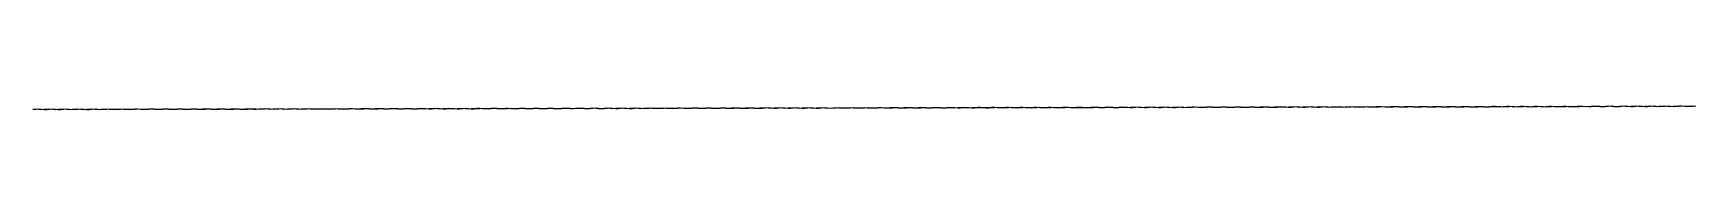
# Model space of a CAD drawing. Header units: millimetres. Extents: x -3.81 to 3.37, y -2.03 to 3.33.
# Drawn here: x 2.719 to 3.301, y -2.023 to -2.022 of the extents above; entities that cross this region are included whole.
import ezdxf

# ---------------------------------------------------------------- set-up
doc = ezdxf.new("R2010")
doc.units = ezdxf.units.MM

msp = doc.modelspace()

# ---------------------------------------------------------------- linework, layer by layer
at = {"color": 1}
msp.add_lwpolyline([(3.3006063, -2.0219434), (3.29966214, -2.02202654), (3.29866853, -2.02207571), (3.29767978, -2.02210002), (3.29669086, -2.02198255), (3.29569884, -2.02194415), (3.29471172, -2.02203466), (3.29372141, -2.02208351), (3.29273917, -2.02212161), (3.29175183, -2.0220029), (3.29075805, -2.02194464), (3.2897678, -2.02203289), (3.28878076, -2.0220859), (3.28779529, -2.02212721), (3.28680307, -2.0220197), (3.28581258, -2.02195778), (3.28482557, -2.02204937), (3.28383691, -2.02210139), (3.28284814, -2.02214536), (3.28185754, -2.02204141), (3.28087029, -2.02196329), (3.27988331, -2.02205841), (3.27889451, -2.02210555), (3.27790262, -2.02214857), (3.2769153, -2.0220496), (3.27592803, -2.02197001), (3.27493614, -2.02206853), (3.27394741, -2.02212502), (3.27296035, -2.02216444), (3.27197305, -2.02206473), (3.27098082, -2.02197689), (3.26999222, -2.022071), (3.26900677, -2.02213583), (3.26801812, -2.02217119), (3.26702745, -2.02207539), (3.26603855, -2.02198438), (3.26504995, -2.02208309), (3.26406291, -2.02214738), (3.26307249, -2.0221844), (3.26109628, -2.02199747), (3.26010609, -2.02209973), (3.25911896, -2.02216487), (3.25812699, -2.02220098), (3.25713972, -2.02211231), (3.25615243, -2.02201485), (3.25516051, -2.02211908), (3.25417508, -2.02218774), (3.25318957, -2.02221479), (3.25220069, -2.02213081), (3.25121008, -2.0220257), (3.2502182, -2.02212151), (3.24922798, -2.02219574), (3.24824411, -2.02223051), (3.2472535, -2.02215074), (3.24626458, -2.02204489), (3.24527754, -2.02211992), (3.24428731, -2.02219391), (3.24330016, -2.02224611), (3.24230961, -2.02217117), (3.24132071, -2.02206289), (3.24033206, -2.02212116), (3.2393417, -2.02219608), (3.23835304, -2.02225427), (3.23736577, -2.02218496), (3.23637846, -2.02207702), (3.23538649, -2.02212661), (3.23439457, -2.02219894), (3.23341075, -2.02225813), (3.23242353, -2.02220515), (3.23143287, -2.02209711), (3.23043936, -2.02213001), (3.22945393, -2.02220816), (3.22846528, -2.02226326), (3.22747959, -2.02222458), (3.22648737, -2.02211507), (3.22549707, -2.02213329), (3.22451167, -2.02221507), (3.22352131, -2.02227002), (3.22253411, -2.02225405), (3.22154516, -2.02214121), (3.2205548, -2.02213606), (3.21956289, -2.02222049), (3.21857414, -2.02226817), (3.21759184, -2.02227197), (3.21660452, -2.02215832), (3.21560922, -2.02213603), (3.21461897, -2.02222099), (3.2136335, -2.02227291), (3.21264961, -2.02229522), (3.21165897, -2.0221769), (3.21066526, -2.02213398), (3.20967828, -2.02222419), (3.20868962, -2.02227623), (3.2077024, -2.02230974), (3.20671186, -2.02218957), (3.20572299, -2.02213023), (3.2047376, -2.02221688), (3.20374884, -2.02226167), (3.20275366, -2.02230473), (3.20176796, -2.02219301), (3.2007775, -2.02212679), (3.19978881, -2.02221507), (3.19880167, -2.02226692), (3.19781462, -2.02230908), (3.1968257, -2.02220185), (3.19583355, -2.02214162), (3.1948417, -2.02223006), (3.19385787, -2.02227766), (3.19287077, -2.02232561), (3.19187855, -2.02222282), (3.19088642, -2.02214077), (3.18990101, -2.0222314), (3.18891396, -2.02228793), (3.18792519, -2.02232646), (3.186933, -2.0222314), (3.18594574, -2.02214513), (3.18495876, -2.02224345), (3.1839684, -2.02229778), (3.1829829, -2.02234477), (3.18199236, -2.02223962), (3.18100028, -2.02216081), (3.1800148, -2.02225137), (3.17902607, -2.02231361), (3.17803902, -2.02235566), (3.17705011, -2.02225313), (3.17605952, -2.02216455), (3.17506925, -2.02226052), (3.17309836, -2.02236276), (3.17210776, -2.0222646), (3.17111557, -2.02216614), (3.17012699, -2.02225886), (3.16914157, -2.02233156), (3.16814954, -2.02236512), (3.16716061, -2.02227967), (3.16617173, -2.02218166), (3.16518154, -2.02228389), (3.16419604, -2.02235853), (3.16320566, -2.02239246), (3.16221839, -2.02230318), (3.16122949, -2.02220348), (3.16023913, -2.02227909), (3.15924889, -2.02235254), (3.15826181, -2.02239829), (3.15727455, -2.02232296), (3.15628389, -2.02221545), (3.15529199, -2.02227396), (3.15430499, -2.02235111), (3.15331954, -2.02240161), (3.15232899, -2.02233686), (3.15134003, -2.02222793), (3.15034973, -2.022276), (3.14936272, -2.0223547), (3.14837559, -2.0224147), (3.14738346, -2.02235591), (3.14639776, -2.02224793), (3.14540586, -2.02228164), (3.14441712, -2.02236528), (3.14342686, -2.02242355), (3.14244284, -2.02237703), (3.14145392, -2.02226952), (3.14046187, -2.02229272), (3.13947161, -2.02237652), (3.13848618, -2.02242787), (3.13750221, -2.02240019), (3.13650833, -2.02228767), (3.13551634, -2.02229153), (3.13453096, -2.02237833), (3.13354392, -2.02243556), (3.13255506, -2.02242384), (3.13156284, -2.02230965), (3.13057249, -2.02230222), (3.12958549, -2.0223878), (3.12859669, -2.02243598), (3.12760797, -2.02244686), (3.12662383, -2.02233069), (3.12563022, -2.02229986), (3.12464309, -2.02239231), (3.12364957, -2.02243854), (3.12266731, -2.02246983), (3.12167998, -2.02235186), (3.12068464, -2.02230292), (3.11969601, -2.02239687), (3.11871053, -2.02244436), (3.11772346, -2.02248443), (3.11673443, -2.02236912), (3.11573908, -2.02230705), (3.11475694, -2.02240679), (3.11376826, -2.02244787), (3.11277785, -2.02248945), (3.11178888, -2.0223772), (3.11079844, -2.02231241), (3.10981146, -2.022412), (3.10882425, -2.02245069), (3.10783237, -2.02249911), (3.10684503, -2.02238643), (3.10585618, -2.02231974), (3.10486586, -2.02242085), (3.10388039, -2.02246289), (3.10289169, -2.02250563), (3.10190118, -2.0224018), (3.10091222, -2.02233083), (3.09992196, -2.02243143), (3.0989349, -2.02247394), (3.09794783, -2.02251741), (3.09695723, -2.02241871), (3.09596349, -2.0223323), (3.09498131, -2.02243645), (3.09399264, -2.02248347), (3.09300228, -2.02253356), (3.09201168, -2.02242972), (3.09102444, -2.02235273), (3.09003745, -2.02244714), (3.08904865, -2.02249429), (3.08805997, -2.02253467), (3.08706945, -2.02244389), (3.08509187, -2.02244575), (3.08410478, -2.02250232), (3.08311768, -2.02254108), (3.08212719, -2.02245246), (3.08113654, -2.02235353), (3.08014476, -2.02245893), (3.07916092, -2.02252715), (3.07817223, -2.02255993), (3.07718161, -2.02247575), (3.07619105, -2.02237122), (3.07520407, -2.02246081), (3.07421383, -2.02253253), (3.07322505, -2.0225682), (3.07224097, -2.02249297), (3.07125042, -2.0223886), (3.07025859, -2.02246483), (3.06927147, -2.02253596), (3.06828276, -2.02258171), (3.06729709, -2.0225114), (3.06630817, -2.02240231), (3.06531457, -2.02245834), (3.0643259, -2.02253264), (3.06333726, -2.02258847), (3.06235324, -2.02252553), (3.06135936, -2.02241556), (3.06036909, -2.02246263), (3.05938205, -2.02253654), (3.05839339, -2.02259218), (3.05740926, -2.02254612), (3.05641711, -2.02242992), (3.05542518, -2.02246054), (3.05443656, -2.02253851), (3.0534462, -2.02259079), (3.0524638, -2.02256226), (3.05147324, -2.02245001), (3.05048451, -2.02245926), (3.04949259, -2.02253878), (3.0485055, -2.02259071), (3.04751993, -2.02258323), (3.04653099, -2.02246615), (3.04553895, -2.02246826), (3.04455029, -2.02254549), (3.04356321, -2.02259839), (3.0425793, -2.02261096), (3.04158541, -2.02248608), (3.04059176, -2.02245899), (3.0396064, -2.02255291), (3.03861774, -2.02260793), (3.03763214, -2.02262684), (3.03664156, -2.02250794), (3.03565113, -2.02247088), (3.03466573, -2.02255723), (3.03367372, -2.02260557), (3.03268504, -2.02264121), (3.03169929, -2.02252454), (3.03070564, -2.02247173), (3.02971852, -2.02256553), (3.02872821, -2.02260959), (3.02774275, -2.02265059), (3.02675704, -2.02254088), (3.02576326, -2.02248459), (3.02477466, -2.02257886), (3.02378918, -2.02262183), (3.02280372, -2.0226673), (3.02180828, -2.02255622), (3.02081938, -2.02248424), (3.01983237, -2.02258121), (3.01884531, -2.02262584), (3.01785333, -2.02267083), (3.01686434, -2.02256653), (3.01587709, -2.02248826), (3.0148885, -2.02258766), (3.0138997, -2.02263241), (3.01290938, -2.02267527), (3.01192209, -2.02257309), (3.01093161, -2.0224937), (3.0099445, -2.022595), (3.00895258, -2.02264276), (3.00796875, -2.02268936), (3.00697823, -2.02258603), (3.00598764, -2.02249965), (3.00499899, -2.02260485), (3.00401356, -2.02265967), (3.00302327, -2.02269399), (3.00203428, -2.02259881), (3.00104049, -2.0225066), (3.00005675, -2.02261179), (2.99906968, -2.02265928), (2.99807926, -2.02269871), (2.99610145, -2.02251413), (2.99511288, -2.02261847), (2.99412253, -2.02267933), (2.99313219, -2.02271308), (2.9921481, -2.02262572), (2.9911608, -2.02252246), (2.99016248, -2.02261732), (2.98918018, -2.02267987), (2.98819151, -2.02271396), (2.98720424, -2.02263658), (2.98621041, -2.02252923), (2.98522016, -2.02261755), (2.98423471, -2.02268126), (2.98325086, -2.02272546), (2.98226028, -2.02264538), (2.98126647, -2.02254109), (2.98028109, -2.02262449), (2.97929084, -2.02268412), (2.97830203, -2.02273064), (2.97731475, -2.02266427), (2.97632585, -2.02255668), (2.9753356, -2.02262048), (2.97434683, -2.02268945), (2.97335814, -2.02274354), (2.97237413, -2.02268435), (2.9713836, -2.0225734), (2.97038997, -2.0226143), (2.96940291, -2.02269049), (2.96841427, -2.02274431), (2.96742867, -2.02270331), (2.96643962, -2.02259244), (2.9654445, -2.02262299), (2.96445585, -2.02269918), (2.96347201, -2.02275138), (2.9624863, -2.02272513), (2.96149413, -2.02261496), (2.96050221, -2.02262739), (2.95951681, -2.02271122), (2.95852805, -2.02275949), (2.957536, -2.02275152), (2.95655191, -2.02263682), (2.95555993, -2.02262391), (2.95457119, -2.0227118), (2.95358089, -2.02276482), (2.95259538, -2.02277202), (2.95161127, -2.02265949), (2.95061432, -2.02262901), (2.94962729, -2.0227213), (2.94863864, -2.02277382), (2.94765476, -2.02280268), (2.94666408, -2.02268011), (2.9456688, -2.02263503), (2.94468344, -2.02272895), (2.94369958, -2.02277095), (2.94270759, -2.02280929), (2.94171697, -2.02269001), (2.94072654, -2.0226358), (2.93974117, -2.02273424), (2.93875236, -2.02277481), (2.93776048, -2.02282019), (2.93677152, -2.02270692), (2.93578589, -2.02264514), (2.93479557, -2.02274389), (2.93380525, -2.02279019), (2.93281658, -2.02282671), (2.93183087, -2.02271688), (2.93083867, -2.02265005), (2.92985006, -2.02275506), (2.92886301, -2.02280166), (2.92787754, -2.02283976), (2.92688532, -2.02273314), (2.92589638, -2.02266121), (2.92491103, -2.02276312), (2.92392237, -2.02281602), (2.92293034, -2.02285583), (2.92194142, -2.02274658), (2.92095092, -2.0226677), (2.91996717, -2.02277517), (2.91897676, -2.02282394), (2.91798483, -2.02286035), (2.91700075, -2.02275898), (2.91600865, -2.02266712), (2.91501834, -2.02277896), (2.9140313, -2.02283634), (2.9130474, -2.02286775), (2.9120569, -2.02277512), (2.91106143, -2.02267411), (2.91007442, -2.02277537), (2.90810032, -2.02287421), (2.90711453, -2.02277805), (2.90611752, -2.02268102), (2.90513217, -2.02278251), (2.90414354, -2.02285472), (2.90315311, -2.02288726), (2.9021674, -2.02280115), (2.9011769, -2.02269917), (2.90018991, -2.02279135), (2.89919955, -2.02286468), (2.89820922, -2.02290113), (2.89722518, -2.02282563), (2.89623787, -2.02271642), (2.89524433, -2.02279092), (2.89425563, -2.02286333), (2.89326697, -2.02290904), (2.89228453, -2.02283752), (2.89129066, -2.02272802), (2.89029881, -2.02279181), (2.88931498, -2.0228695), (2.88832471, -2.02291781), (2.88733577, -2.02285769), (2.88634838, -2.0227481), (2.88535491, -2.02279324), (2.88437272, -2.02287618), (2.8833791, -2.02292152), (2.88239345, -2.02287437), (2.88140294, -2.02276548), (2.88041263, -2.02279246), (2.87942393, -2.02287997), (2.87843202, -2.02292805), (2.87745123, -2.02289685), (2.8764607, -2.02278633), (2.87547184, -2.02279848), (2.87448002, -2.02288522), (2.87348972, -2.02293102), (2.87250898, -2.02291558), (2.87151671, -2.02280433), (2.87052149, -2.02279134), (2.86953611, -2.02288116), (2.86854904, -2.02292363), (2.8675618, -2.02293829), (2.86657286, -2.02282175), (2.86557923, -2.02279447), (2.86459225, -2.0228895), (2.86360508, -2.02293008), (2.86261631, -2.02295965), (2.86162898, -2.02283457), (2.86063695, -2.02279099), (2.85964663, -2.02288889), (2.85865791, -2.02292831), (2.85767244, -2.02295957), (2.85668191, -2.02284512), (2.85569135, -2.02279987), (2.85470274, -2.02290607), (2.85371406, -2.02294012), (2.8527318, -2.02297316), (2.85173952, -2.02285751), (2.85074908, -2.02280072), (2.84975887, -2.02290545), (2.848775, -2.02294073), (2.84778301, -2.02298012), (2.84679401, -2.02286786), (2.84580517, -2.02280037), (2.84481659, -2.0229017), (2.84382941, -2.02295904), (2.8428375, -2.02298456), (2.84185178, -2.02288327), (2.84086292, -2.02281075), (2.83987261, -2.02292055), (2.8388823, -2.02297226), (2.83789523, -2.02300186), (2.83690953, -2.02289674), (2.8359157, -2.02281547), (2.83492874, -2.02292731), (2.83394005, -2.02297241), (2.83295457, -2.02301082), (2.83196554, -2.02291439), (2.8309718, -2.02282791), (2.82998806, -2.02293545), (2.8289978, -2.02298893), (2.82800738, -2.02302758), (2.82702169, -2.02293459), (2.82602795, -2.02283455), (2.82504259, -2.0229414), (2.82405219, -2.02299604), (2.82306025, -2.02303253), (2.82207781, -2.0229434), (2.82009696, -2.02293696), (2.81910834, -2.02301454), (2.81812284, -2.02304577), (2.81713234, -2.02295429), (2.81614329, -2.02284721), (2.81515148, -2.0229426), (2.81416445, -2.02301971), (2.81318058, -2.02305866), (2.81218836, -2.02297657), (2.81119622, -2.02286521), (2.8102076, -2.02295364), (2.80922222, -2.02302342), (2.80823176, -2.02306547), (2.80724446, -2.02298739), (2.80625556, -2.02288274), (2.80526531, -2.02294634), (2.80427496, -2.02302566), (2.80328629, -2.02307447), (2.80230383, -2.02300472), (2.8013133, -2.02289401), (2.8003181, -2.02295275), (2.79933104, -2.02302581), (2.79834239, -2.02307856), (2.79735838, -2.02302199), (2.7963661, -2.02290808), (2.79537583, -2.02295441), (2.79438879, -2.02302948), (2.79340013, -2.02308497), (2.79241601, -2.02304578), (2.79142382, -2.02292955), (2.79043353, -2.02295421), (2.78944652, -2.02303415), (2.78845611, -2.02307944), (2.78747053, -2.02305254), (2.78648158, -2.0229404), (2.78548964, -2.02294664), (2.78450254, -2.02303306), (2.78351219, -2.02307662), (2.78252826, -2.02306737), (2.78153933, -2.02295148), (2.78054402, -2.02294904), (2.77955538, -2.02303824), (2.77856833, -2.0230806), (2.77758763, -2.02309181), (2.77659218, -2.0229728), (2.7755985, -2.02294881), (2.77461635, -2.02304855), (2.77362607, -2.02308998), (2.77263884, -2.0231141), (2.77164829, -2.02299621), (2.77065787, -2.02296224), (2.7696725, -2.02306299), (2.76867889, -2.02309427), (2.76769173, -2.0231304), (2.76670282, -2.02301656), (2.76571399, -2.02296595), (2.7647269, -2.02307539), (2.76373657, -2.02311168), (2.76274949, -2.02314052), (2.76176216, -2.0230249), (2.7607684, -2.02296124), (2.75977976, -2.02307107), (2.7587943, -2.02310658), (2.75780562, -2.02314461), (2.75681659, -2.02302946), (2.75582128, -2.02296541), (2.7548391, -2.02306793), (2.75385203, -2.02310828), (2.7528616, -2.02314426), (2.75187265, -2.02303633), (2.7508822, -2.02296849), (2.74989844, -2.02307384), (2.74890483, -2.02312531), (2.74791771, -2.02315952), (2.74693042, -2.02305919), (2.74593994, -2.02297899), (2.74494963, -2.02308508), (2.74396253, -2.02313222), (2.74297546, -2.02316812), (2.74198978, -2.02307514), (2.74099434, -2.02298626), (2.74000573, -2.02309346), (2.73901709, -2.02315045), (2.7380316, -2.02318068), (2.73704096, -2.02308244), (2.73605041, -2.02298463), (2.73506345, -2.02308125), (2.73407481, -2.023145), (2.73209705, -2.02308738), (2.73110495, -2.02298861), (2.73011957, -2.02308345), (2.72912921, -2.02316072), (2.7281421, -2.02319922), (2.72715482, -2.0231026), (2.72616431, -2.02300591), (2.72517557, -2.02309276), (2.72418374, -2.02316949), (2.72319986, -2.02321084), (2.72221419, -2.02312526), (2.72122192, -2.02301517), (2.72022684, -2.02309357), (2.71923823, -2.02317092)], dxfattribs=at)
at = {"color": 0}
msp.add_lwpolyline([(3.29962373, -2.0219091), (3.29867625, -2.02199637), (3.29768598, -2.02204485), (3.29669717, -2.02208858), (3.2957082, -2.02197202), (3.29471937, -2.02191331), (3.29373398, -2.02200292), (3.29274199, -2.02205859), (3.29175005, -2.02209633), (3.29076757, -2.02198652), (3.28977549, -2.02191071), (3.28878515, -2.02200106), (3.2877965, -2.02205688), (3.2868078, -2.02209802), (3.28582531, -2.02199882), (3.28482989, -2.02192568), (3.28383966, -2.02202117), (3.28285423, -2.0220759), (3.28186712, -2.02211484), (3.2808765, -2.02201094), (3.27988599, -2.02193328), (3.27890062, -2.02202795), (3.27791197, -2.02208318), (3.27691995, -2.02212723), (3.27593262, -2.02203271), (3.27494374, -2.02193859), (3.27395515, -2.02203686), (3.27296477, -2.02209619), (3.27197449, -2.0221395), (3.27098878, -2.02204977), (3.26999666, -2.02194959), (3.26901116, -2.02204862), (3.26802087, -2.02211093), (3.26703221, -2.02215215), (3.26604814, -2.02206354), (3.26505428, -2.02196232), (3.26406726, -2.02206375), (3.26209155, -2.02215896), (3.26110255, -2.02207987), (3.26011038, -2.02197853), (3.25912183, -2.02208274), (3.2581348, -2.02214933), (3.25714597, -2.02218178), (3.25615706, -2.02210183), (3.25516815, -2.02199295), (3.25417954, -2.02207704), (3.25318757, -2.02214808), (3.25219886, -2.02219247), (3.25121323, -2.02212283), (3.25022747, -2.0220085), (3.24923555, -2.02209032), (3.24824367, -2.02216047), (3.24725823, -2.02221022), (3.2462726, -2.02214567), (3.24528193, -2.0220324), (3.24428842, -2.0220915), (3.24329982, -2.02216891), (3.24231117, -2.02222759), (3.24132701, -2.02216606), (3.24033643, -2.02205181), (3.23934616, -2.02208747), (3.23835753, -2.02216187), (3.23736554, -2.02221966), (3.2363799, -2.0221796), (3.2353942, -2.02206852), (3.23440388, -2.02208664), (3.23341193, -2.02216823), (3.23242323, -2.02222265), (3.23143768, -2.02220075), (3.23044874, -2.02208608), (3.22945827, -2.02209049), (3.22846641, -2.02217297), (3.22747937, -2.02222658), (3.22649706, -2.02223016), (3.22550798, -2.02211067), (3.22451436, -2.02209569), (3.22352578, -2.02218654), (3.22253872, -2.02223378), (3.22154987, -2.02225229), (3.2205625, -2.0221329), (3.21957371, -2.02209853), (3.21858351, -2.02218954), (3.21758989, -2.02223516), (3.21660437, -2.02226966), (3.21562188, -2.02215331), (3.21462823, -2.02210327), (3.21363629, -2.02219517), (3.21264598, -2.02224288), (3.21165567, -2.02227838), (3.21067481, -2.02216999), (3.20968582, -2.02210213), (3.20869398, -2.02219801), (3.20770534, -2.02225236), (3.20671665, -2.02228419), (3.20573081, -2.02217596), (3.20473547, -2.0220929), (3.20375011, -2.02218957), (3.20276466, -2.02223967), (3.20177264, -2.02228217), (3.20078372, -2.02217916), (3.19979643, -2.02209817), (3.19880623, -2.02219041), (3.19781743, -2.02224128), (3.19682872, -2.02228323), (3.19584143, -2.02218389), (3.19485417, -2.02210757), (3.19386223, -2.02219974), (3.19287037, -2.02225715), (3.19188649, -2.02229932), (3.19089757, -2.02219574), (3.18990696, -2.02211571), (3.18891832, -2.02220695), (3.18792968, -2.02226161), (3.18694423, -2.02231054), (3.18595198, -2.02221345), (3.18496305, -2.02212454), (3.18397609, -2.02222107), (3.18298583, -2.02227901), (3.18199381, -2.02231772), (3.18100809, -2.02222889), (3.18002081, -2.02213156), (3.17903222, -2.02222588), (3.17804345, -2.02229163), (3.17705152, -2.02233242), (3.17606747, -2.02224733), (3.17408504, -2.02223228), (3.17309799, -2.02230899), (3.17210926, -2.02233526), (3.17112521, -2.02225774), (3.17013134, -2.02214999), (3.16913949, -2.02223895), (3.16815088, -2.0223108), (3.167167, -2.02234409), (3.1661764, -2.02227183), (3.16518744, -2.02216326), (3.16419722, -2.02223639), (3.16321022, -2.02231688), (3.16221981, -2.02236158), (3.16123252, -2.02229538), (3.16024682, -2.02218178), (3.15925657, -2.02224212), (3.15826301, -2.02232444), (3.15727431, -2.02237659), (3.15629029, -2.02231247), (3.15530297, -2.02220425), (3.15431095, -2.0222418), (3.15331908, -2.02232319), (3.15233045, -2.0223794), (3.15134805, -2.02233335), (3.15035738, -2.02221795), (3.14936381, -2.0222387), (3.14837843, -2.02232256), (3.14738978, -2.02238212), (3.14640246, -2.02234999), (3.1454167, -2.0222374), (3.14442317, -2.0222471), (3.14343457, -2.02233378), (3.14244096, -2.0223869), (3.14145857, -2.02237002), (3.14047126, -2.02225461), (3.13948091, -2.02225354), (3.13848897, -2.02234362), (3.13750026, -2.02239283), (3.13651315, -2.02239986), (3.13553225, -2.02228332), (3.13453691, -2.02226322), (3.13354345, -2.02234925), (3.1325564, -2.02239594), (3.13157413, -2.02242325), (3.13058185, -2.02230537), (3.12958977, -2.02225591), (3.12860281, -2.02235425), (3.12761575, -2.02240176), (3.12662371, -2.02243332), (3.12563638, -2.02231575), (3.12464752, -2.02226018), (3.12366215, -2.02236091), (3.12266693, -2.02241067), (3.12167663, -2.02244451), (3.12069251, -2.02233598), (3.11970526, -2.02226958), (3.11871333, -2.02236813), (3.11772302, -2.02241491), (3.11673596, -2.02245562), (3.11575186, -2.02234859), (3.11475804, -2.02227379), (3.11376786, -2.02237611), (3.11278076, -2.02241833), (3.1117953, -2.02246132), (3.11080625, -2.02235252), (3.10981573, -2.02227852), (3.10882717, -2.02237926), (3.1078369, -2.02242611), (3.10684808, -2.02246586), (3.10585914, -2.02236842), (3.10487509, -2.02228499), (3.1038849, -2.02238125), (3.10289289, -2.02243124), (3.10190097, -2.02247837), (3.10092012, -2.02238188), (3.09993283, -2.02229389), (3.09893609, -2.02239665), (3.09795061, -2.02245146), (3.09696194, -2.02248839), (3.09597626, -2.0223965), (3.09498563, -2.02230439), (3.0939938, -2.02240749), (3.09300837, -2.02245963), (3.0920197, -2.02250494), (3.09102911, -2.02241708), (3.09004012, -2.02231643), (3.08904996, -2.02242331), (3.08806293, -2.02249048), (3.08608358, -2.02243989), (3.08509949, -2.02232997), (3.0841093, -2.02242781), (3.08311731, -2.02248819), (3.08212858, -2.0225194), (3.08114132, -2.022441), (3.08015561, -2.02233204), (3.07916205, -2.02241571), (3.07816857, -2.02248895), (3.07718634, -2.02253553), (3.07619908, -2.02245712), (3.07521163, -2.02234797), (3.07421814, -2.02242052), (3.07322793, -2.02249674), (3.07224248, -2.02254787), (3.07125511, -2.02248245), (3.07026453, -2.02236963), (3.06927588, -2.02241931), (3.06828565, -2.02249282), (3.06729366, -2.02254968), (3.06630961, -2.02250136), (3.06532229, -2.02238209), (3.06433039, -2.02241458), (3.06334165, -2.02249609), (3.06234974, -2.02255206), (3.06136898, -2.02251432), (3.06038165, -2.02239883), (3.05938639, -2.02242461), (3.05839612, -2.02249851), (3.0574107, -2.02255339), (3.05642513, -2.02253404), (3.05543606, -2.02241663), (3.05443926, -2.02242167), (3.05345549, -2.02250706), (3.05246521, -2.02255539), (3.05147955, -2.02255867), (3.05049058, -2.02244002), (3.04950021, -2.02242126), (3.04851321, -2.02250874), (3.04752281, -2.02255464), (3.04653567, -2.02258013), (3.04554835, -2.02245858), (3.04455634, -2.02242549), (3.04356599, -2.02251059), (3.04257411, -2.02255838), (3.04159022, -2.02259236), (3.0406061, -2.02247672), (3.03961072, -2.02242591), (3.03861887, -2.02251854), (3.03763344, -2.02256624), (3.03664472, -2.022608), (3.03565731, -2.02249742), (3.03466524, -2.02243003), (3.03367662, -2.02252373), (3.03268957, -2.0225746), (3.03170075, -2.02261323), (3.03071019, -2.0225044), (3.02972617, -2.02244066), (3.02873598, -2.02253604), (3.02774557, -2.02258046), (3.02675524, -2.02262017), (3.02577117, -2.02252195), (3.02477908, -2.02244328), (3.02378877, -2.02254522), (3.02280006, -2.02259277), (3.02181301, -2.02263418), (3.02082731, -2.02253476), (3.01983348, -2.02245215), (3.01884486, -2.02254995), (3.01785947, -2.02260422), (3.01687235, -2.02264231), (3.01588175, -2.02254935), (3.01489117, -2.02245596), (3.01390423, -2.02256492), (3.01291717, -2.02261282), (3.01192515, -2.02265952), (3.01093465, -2.02256336), (3.00994732, -2.02246568), (3.00895875, -2.02257005), (3.00797156, -2.02261763), (3.00697964, -2.02266426), (3.00599558, -2.02257697), (3.00500507, -2.02247539), (3.00401475, -2.02258058), (3.00302285, -2.02263748), (3.00203739, -2.02266896), (3.00105173, -2.02259155), (3.00006268, -2.02248727), (2.99907084, -2.0225823), (2.99709513, -2.02267887), (2.99610613, -2.02260282), (2.99511556, -2.0224958), (2.99412698, -2.02258808), (2.99313834, -2.02264899), (2.99214956, -2.02268863), (2.99116063, -2.02262189), (2.99017493, -2.02250602), (2.9891863, -2.02257879), (2.98819272, -2.02264809), (2.98720401, -2.02269646), (2.98621999, -2.02263025), (2.98523106, -2.02251682), (2.98423747, -2.02257874), (2.98324719, -2.02264943), (2.98226015, -2.02269957), (2.98127453, -2.02264295), (2.98028707, -2.02252785), (2.97929356, -2.02258275), (2.97830334, -2.02265537), (2.97731951, -2.02271315), (2.97633055, -2.02266363), (2.97534319, -2.02255387), (2.97435291, -2.02258871), (2.97336429, -2.02266519), (2.97237229, -2.02271804), (2.97138989, -2.02269123), (2.97040097, -2.02257575), (2.96940903, -2.02258912), (2.96841869, -2.0226731), (2.96742677, -2.02272035), (2.96644285, -2.02271382), (2.96546034, -2.02259894), (2.96446341, -2.02258641), (2.9634732, -2.02267297), (2.96248451, -2.02271967), (2.96150061, -2.02273752), (2.96051154, -2.02261844), (2.9595179, -2.0225935), (2.95852932, -2.02268342), (2.95754386, -2.02272831), (2.95655181, -2.02275458), (2.95556765, -2.02263816), (2.95457725, -2.02259754), (2.95358706, -2.02269256), (2.95259825, -2.02273629), (2.95160792, -2.02277071), (2.95062222, -2.02265913), (2.94963498, -2.02259984), (2.94864466, -2.0226988), (2.94765116, -2.02273976), (2.94666407, -2.02278008), (2.94567996, -2.0226673), (2.94468776, -2.02260512), (2.94369593, -2.02270331), (2.94271209, -2.02274472), (2.9417234, -2.02278335), (2.94073436, -2.02267887), (2.93974385, -2.02261028), (2.9387569, -2.02271469), (2.93776823, -2.02275733), (2.93677941, -2.02279303), (2.93579046, -2.02269183), (2.9348, -2.02261961), (2.93381464, -2.02272073), (2.93282263, -2.02277065), (2.9318339, -2.02280626), (2.93084662, -2.0227099), (2.92985773, -2.02262107), (2.92886581, -2.02272582), (2.92787873, -2.02278276), (2.92689006, -2.02281556), (2.92590759, -2.02272911), (2.92491213, -2.02263187), (2.92392034, -2.02273574), (2.92293808, -2.02278436), (2.92194781, -2.02283276), (2.92096199, -2.02274076), (2.91996984, -2.02264479), (2.91897808, -2.02275457), (2.91799423, -2.02280188), (2.91700221, -2.02284353), (2.91601168, -2.02275876), (2.91502599, -2.02265354), (2.9140374, -2.02274632), (2.91304864, -2.02281856), (2.91205991, -2.02285174), (2.91106943, -2.02276724), (2.90908858, -2.02275493), (2.90810152, -2.02282515), (2.90711606, -2.02286273), (2.9061304, -2.02278544), (2.90513653, -2.02267824), (2.90414306, -2.02275944), (2.90315605, -2.02282722), (2.9021738, -2.02287063), (2.90118481, -2.02280212), (2.90019424, -2.02269158), (2.8992024, -2.0227561), (2.89821379, -2.022833), (2.89722659, -2.02288047), (2.89623771, -2.02282069), (2.89525362, -2.02271157), (2.89426174, -2.02275816), (2.89327135, -2.02283746), (2.89228108, -2.02288776), (2.89129869, -2.0228372), (2.89030976, -2.0227267), (2.88931613, -2.02276371), (2.88832426, -2.02283927), (2.88733882, -2.02289049), (2.88635163, -2.02285573), (2.88536578, -2.02274588), (2.884369, -2.02276173), (2.88338202, -2.02285092), (2.88239655, -2.02289205), (2.88140604, -2.0228751), (2.88041868, -2.02276568), (2.87942835, -2.02276785), (2.87844137, -2.02286094), (2.87744935, -2.02290251), (2.87646538, -2.02290409), (2.87547808, -2.02279193), (2.87448607, -2.02276046), (2.87349415, -2.02286688), (2.87250386, -2.02290076), (2.87152155, -2.0229218), (2.87053422, -2.02280532), (2.86953885, -2.02276509), (2.86854541, -2.02286571), (2.86756317, -2.02290093), (2.86657769, -2.02293794), (2.86558701, -2.02281662), (2.86459337, -2.02276751), (2.86360638, -2.0228733), (2.86261929, -2.02290648), (2.86162887, -2.02294326), (2.8606415, -2.02282824), (2.85965107, -2.02276668), (2.85866732, -2.02287274), (2.85767372, -2.02290798), (2.85668335, -2.02294757), (2.85569926, -2.02283479), (2.85470719, -2.02276856), (2.85371529, -2.02288127), (2.85273138, -2.02291456), (2.85174271, -2.02295284), (2.85075379, -2.02284482), (2.8497632, -2.02278009), (2.84877298, -2.02288411), (2.84778753, -2.02292714), (2.84680045, -2.02296507), (2.8458098, -2.02285824), (2.84481927, -2.02277726), (2.84383234, -2.02289023), (2.84284528, -2.02294288), (2.84185646, -2.02297402), (2.8408659, -2.02287503), (2.83987864, -2.02278809), (2.83888685, -2.02289111), (2.83789806, -2.02294388), (2.83691094, -2.02297922), (2.83592366, -2.02288146), (2.83493638, -2.02279587), (2.83394285, -2.02290025), (2.83295578, -2.02296232), (2.83196871, -2.02299346), (2.83098141, -2.02290049), (2.82998918, -2.02280969), (2.82899738, -2.02291109), (2.82801355, -2.02297911), (2.82702486, -2.02301314), (2.82603584, -2.02292898), (2.82504688, -2.02282099), (2.82405509, -2.02291521), (2.82306808, -2.02299107), (2.82109038, -2.02294222), (2.82010464, -2.02283388), (2.81911282, -2.02291395), (2.81812245, -2.02298499), (2.81713373, -2.02302227), (2.81615131, -2.02295286), (2.81516399, -2.02284421), (2.81416721, -2.02292004), (2.81317533, -2.02298838), (2.81219149, -2.02303419), (2.81120585, -2.02296856), (2.81021358, -2.02286031), (2.80922329, -2.02291791), (2.80823629, -2.02299566), (2.80724763, -2.02304448), (2.80625866, -2.02299188), (2.8052713, -2.02287655), (2.80428102, -2.0229107), (2.80329402, -2.02299526), (2.80230202, -2.02305027), (2.80131477, -2.02301091), (2.80032907, -2.02289508), (2.79933554, -2.02291672), (2.7983468, -2.02299953), (2.79735649, -2.02305018), (2.79637254, -2.02302742), (2.79538522, -2.02291588), (2.79438993, -2.02291987), (2.79339968, -2.02300721), (2.79241263, -2.02305233), (2.7914303, -2.02304375), (2.79044123, -2.02292838), (2.78944441, -2.02292434), (2.78845905, -2.02301828), (2.78747197, -2.02305671), (2.78648472, -2.02306938), (2.78549417, -2.02295108), (2.78450374, -2.02291393), (2.78351515, -2.0230115), (2.78252312, -2.02304828), (2.78153599, -2.02307154), (2.7805535, -2.02295886), (2.77956146, -2.02291279), (2.77856958, -2.02301647), (2.77757922, -2.02305661), (2.77659375, -2.0230867), (2.77560642, -2.02296905), (2.77461746, -2.02291977), (2.77362404, -2.0230282), (2.77263697, -2.02306239), (2.77165149, -2.02309564), (2.77066243, -2.02298132), (2.76967196, -2.02293258), (2.76868336, -2.02303857), (2.76769631, -2.02306974), (2.76670589, -2.02310869), (2.76571693, -2.02300054), (2.7647297, -2.02293345), (2.76374112, -2.0230362), (2.76274911, -2.02308499), (2.76176199, -2.0231186), (2.76077631, -2.02301582), (2.75978422, -2.02293889), (2.75879553, -2.02304917), (2.75780521, -2.02309262), (2.75681814, -2.02312461), (2.75583083, -2.02302295), (2.75484021, -2.02293748), (2.75384999, -2.02304533), (2.75286616, -2.02309461), (2.75187747, -2.02312451), (2.75088683, -2.02302997), (2.7498963, -2.02294685), (2.74891095, -2.02304627), (2.74792068, -2.02309753), (2.74693187, -2.02313902), (2.74594133, -2.02304355), (2.74495726, -2.02294861), (2.74396387, -2.02305183), (2.74297508, -2.02310517), (2.74198797, -2.02315137), (2.74100231, -2.02306052), (2.7400118, -2.02296273), (2.73901987, -2.02306116), (2.7380312, -2.02312798), (2.73704252, -2.02316051), (2.73605845, -2.02307468), (2.7350678, -2.02297199), (2.73308894, -2.0231304), (2.73210187, -2.02317076), (2.73111125, -2.02309001), (2.73012389, -2.02297456), (2.72913048, -2.02306279), (2.72814506, -2.02313316), (2.72715787, -2.02317928), (2.72616897, -2.02310629), (2.72518006, -2.02299791), (2.72418981, -2.023061), (2.72319785, -2.02313907), (2.72220914, -2.02318611), (2.72122512, -2.02311651), (2.72023941, -2.02300836), (2.71924258, -2.02305956)], dxfattribs=at)

doc.saveas('drawing.dxf')
